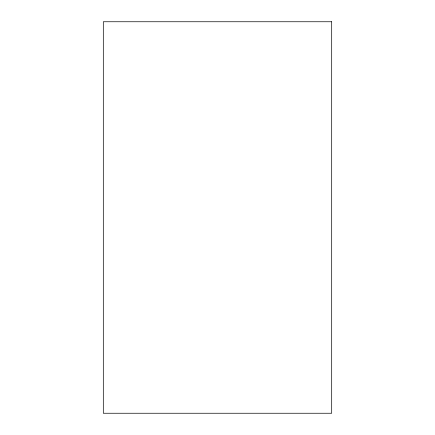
<?xml version="1.0" encoding="UTF-8"?>
<svg xmlns="http://www.w3.org/2000/svg" width="435" height="435" viewBox="0 0 435 435"><rect width="100%" height="100%" fill="white"/><g stroke="black" fill="none" stroke-linecap="round" stroke-linejoin="round"><path stroke-width="0.65" d="M331.688 21.75L103.312 21.75L103.312 413.25L331.688 413.25L331.688 21.75"/></g></svg>
